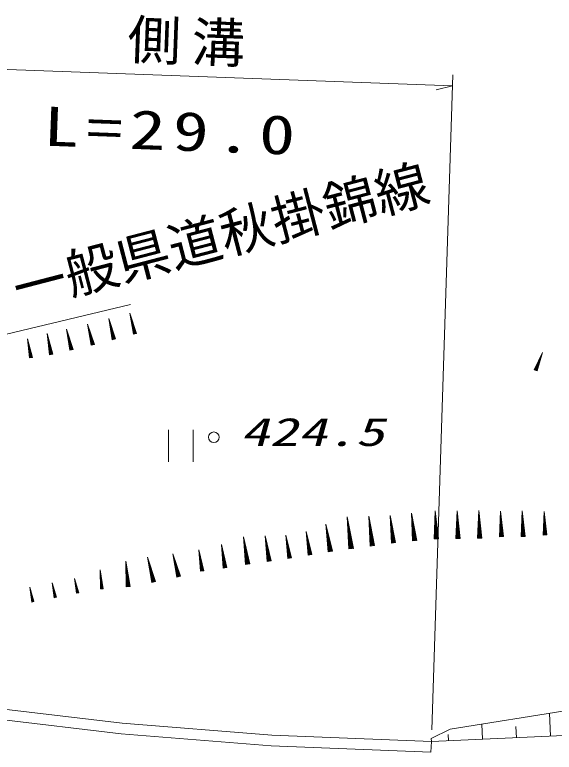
# Model space of a CAD drawing. Units: millimetres, scale not verified. Extents: x -25524 to 614476, y -203743 to 156257.
# Drawn here: x 379714 to 404962, y 64170 to 98703 of the extents above; entities that cross this region are included whole.
import ezdxf
from ezdxf.enums import TextEntityAlignment as Align

# ---------------------------------------------------------------- set-up
doc = ezdxf.new("R2010")
doc.units = ezdxf.units.MM
doc.header["$LTSCALE"] = 1000
doc.layers.add('S-BGD', color=1, linetype='Continuous', lineweight=13)
doc.layers.add('S-BGD-HTXT', color=6, linetype='Continuous', lineweight=13)
doc.styles.add('ＭＳ ゴシック', font='')
doc.styles.get('ＭＳ ゴシック').set_extended_font_data('MS Gothic')

# ---------------------------------------------------------------- blocks, each defined once
blk = doc.blocks.new('BUHIN384')
at = {"layer": 'S-BGD'}
for p, q in [((117, -468), (-98, 390)), ((-62, 165), (98, -473)), ((-23, 175), (136, -463)), ((83, -477), (-19, -67)), ((14, -293), (61, -482)), ((156, -458), (53, -49)), ((128, -264), (175, -454))]:
    blk.add_line(p, q, dxfattribs=at)
blk.add_lwpolyline([(196, -466), (-121, 485), (46, -504)], close=True, dxfattribs=at)
blk = doc.blocks.new('BUHIN386')
at = {"layer": 'S-BGD'}
for p, q in [((77, -427), (-64, 356)), ((-46, 152), (59, -431)), ((-10, 158), (95, -424)), ((46, -433), (-21, -59)), ((-5, -264), (26, -437)), ((113, -421), (45, -47)), ((99, -245), (130, -418))]:
    blk.add_line(p, q, dxfattribs=at)
blk.add_lwpolyline([(149, -430), (-80, 443), (11, -455)], close=True, dxfattribs=at)
blk = doc.blocks.new('BUHIN492')
at = {"layer": 'S-BGD'}
for p, q in [((17, -530), (-14, 443)), ((-28, 192), (-5, -531)), ((16, 193), (39, -530)), ((-53, -318), (-46, -533)), ((-21, -532), (-36, -67)), ((61, -529), (46, -65)), ((76, -314), (83, -528))]:
    blk.add_line(p, q, dxfattribs=at)
blk.add_lwpolyline([(103, -547), (-18, 550), (-67, -552)], close=True, dxfattribs=at)
blk = doc.blocks.new('BUHIN493')
at = {"layer": 'S-BGD'}
for p, q in [((20, -579), (-16, 483)), ((-31, 209), (-4, -579)), ((17, 211), (44, -578)), ((-22, -580), (-40, -73)), ((68, -577), (50, -70)), ((84, -342), (92, -576)), ((-57, -347), (-49, -581))]:
    blk.add_line(p, q, dxfattribs=at)
blk.add_lwpolyline([(113, -596), (-20, 600), (-73, -603)], close=True, dxfattribs=at)
blk = doc.blocks.new('BUHIN494')
at = {"layer": 'S-BGD'}
for p, q in [((21, -627), (-18, 523)), ((-34, 226), (-5, -628)), ((18, 228), (47, -626)), ((-24, -628), (-43, -79)), ((73, -625), (55, -76)), ((-62, -376), (-53, -629)), ((91, -371), (99, -624))]:
    blk.add_line(p, q, dxfattribs=at)
blk.add_lwpolyline([(123, -646), (-22, 650), (-79, -653)], close=True, dxfattribs=at)
blk = doc.blocks.new('BUHIN495')
at = {"layer": 'S-BGD'}
for p, q in [((76, -623), (-63, 519)), ((-53, 223), (50, -626)), ((-2, 229), (102, -620)), ((31, -628), (-36, -83)), ((127, -616), (61, -71)), ((-29, -380), (2, -632)), ((123, -362), (153, -613))]:
    blk.add_line(p, q, dxfattribs=at)
blk.add_lwpolyline([(179, -633), (-79, 645), (-21, -657)], close=True, dxfattribs=at)
blk = doc.blocks.new('BUHIN499')
at = {"layer": 'S-BGD'}
for p, q in [((84, -524), (-70, 437)), ((-52, 187), (62, -528)), ((-9, 194), (106, -521)), ((46, -530), (-28, -71)), ((-13, -322), (21, -534)), ((127, -517), (54, -58)), ((115, -302), (149, -514))]:
    blk.add_line(p, q, dxfattribs=at)
blk.add_lwpolyline([(171, -530), (-87, 543), (3, -557)], close=True, dxfattribs=at)
blk = doc.blocks.new('BUHIN508')
at = {"layer": 'S-BGD'}
for p, q in [((69, -331), (-58, 276)), ((-39, 117), (56, -333)), ((-11, 123), (83, -328)), ((45, -336), (-15, -46)), ((2, -205), (30, -339)), ((97, -325), (36, -35)), ((82, -188), (110, -322))]:
    blk.add_line(p, q, dxfattribs=at)
blk.add_lwpolyline([(125, -331), (-72, 343), (19, -354)], close=True, dxfattribs=at)
blk = doc.blocks.new('BUHIN803')
at = {"layer": 'S-BGD'}
blk.add_circle((0, 0), 249, dxfattribs=at)
blk = doc.blocks.new('BUHIN809')
at = {"layer": 'S-BGD'}
for p, q in [((-578, 750), (-578, -750)), ((574, -750), (574, 750))]:
    blk.add_line(p, q, dxfattribs=at)

msp = doc.modelspace()

# ---------------------------------------------------------------- linework, layer by layer
at = {"layer": 'S-BGD'}
for p, q in [((377665, 83341), (385138, 85143)), ((381409, 82808), (381252, 83679)), ((381272, 83451), (381389, 82804)), ((381312, 83459), (381429, 82811)), ((381448, 82815), (381373, 83231)), ((381374, 82802), (381299, 83218)), ((381318, 82990), (381352, 82798)), ((381433, 83010), (381468, 82819)), ((404290, 82625), (404080, 82072)), ((404097, 82066), (404380, 82810)), ((404324, 82613), (404114, 82059)), ((404111, 82248), (404049, 82084)), ((404068, 82077), (404203, 82432)), ((404131, 82053), (404266, 82408)), ((404210, 82211), (404148, 82047)), ((395454, 73730), (395293, 75048)), ((396445, 73863), (396295, 75093)), ((394479, 73593), (394298, 74729)), ((395305, 74705), (395424, 73726)), ((395364, 74712), (395484, 73733)), ((396306, 74773), (396417, 73859)), ((396361, 74780), (396473, 73866)), ((394319, 74433), (394454, 73589)), ((394370, 74441), (394505, 73597)), ((395402, 73723), (395325, 74353)), ((395513, 73737), (395437, 74366)), ((396396, 73857), (396325, 74444)), ((396501, 73870), (396429, 74457)), ((390605, 72992), (390432, 74130)), ((391615, 73134), (391447, 74183)), ((391467, 73910), (391591, 73130)), ((391514, 73917), (391639, 73138)), ((394434, 73586), (394348, 74129)), ((394531, 73602), (394444, 74144)), ((395333, 74010), (395368, 73719)), ((395508, 74031), (395543, 73741)), ((396332, 74124), (396365, 73853)), ((396495, 74144), (396528, 73873)), ((389546, 72824), (389399, 73786)), ((390451, 73834), (390579, 72988)), ((390502, 73841), (390631, 72996)), ((391573, 73128), (391493, 73628)), ((391662, 73142), (391582, 73642)), ((394366, 73832), (394406, 73582)), ((394516, 73856), (394556, 73606)), ((387380, 72410), (387141, 73353)), ((388483, 72675), (388350, 73550)), ((388365, 73322), (388464, 72672)), ((388404, 73328), (388503, 72678)), ((389415, 73536), (389524, 72821)), ((389508, 72818), (389438, 73278)), ((389459, 73542), (389567, 72827)), ((389589, 72831), (389519, 73290)), ((390560, 72986), (390477, 73529)), ((390493, 73232), (390531, 72981)), ((390656, 73000), (390574, 73543)), ((390644, 73255), (390682, 73004)), ((391510, 73354), (391547, 73123)), ((391649, 73377), (391686, 73146)), ((385023, 71944), (384925, 73001)), ((386212, 72156), (385952, 73186)), ((385996, 72915), (386189, 72150)), ((386042, 72927), (386235, 72162)), ((387181, 73105), (387359, 72404)), ((387224, 73116), (387401, 72415)), ((387423, 72420), (387309, 72871)), ((388449, 72669), (388385, 73087)), ((388523, 72681), (388459, 73098)), ((388513, 72876), (388543, 72684)), ((389451, 73027), (389483, 72815)), ((389579, 73046), (389611, 72834)), ((383788, 71837), (383714, 72630)), ((384926, 72727), (384999, 71941)), ((384974, 72732), (385047, 71946)), ((386171, 72146), (386047, 72637)), ((386259, 72168), (386134, 72659)), ((387343, 72400), (387229, 72851)), ((387266, 72602), (387319, 72394)), ((387391, 72634), (387444, 72426)), ((388397, 72859), (388427, 72666)), ((383715, 72425), (383770, 71836)), ((383756, 71834), (383721, 72213)), ((383751, 72428), (383806, 71839)), ((383824, 71841), (383788, 72219)), ((384981, 71940), (384934, 72445)), ((385071, 71948), (385024, 72453)), ((385073, 72183), (385095, 71950)), ((386088, 72366), (386145, 72139)), ((386225, 72401), (386282, 72174)), ((383720, 72007), (383736, 71832)), ((383825, 72017), (383841, 71842)), ((384932, 72170), (384954, 71937)), ((375529, 66620), (384740, 65531)), ((400098, 65247), (408461, 66597)), ((375465, 66124), (384690, 65034)), ((404782, 64921), (404733, 65995)), ((384740, 65531), (391747, 64964)), ((401599, 64777), (401567, 65484)), ((403190, 64849), (403166, 65383)), ((384690, 65034), (391717, 64465)), ((391747, 64964), (399212, 64670)), ((399198, 64820), (400098, 65247)), ((399212, 64670), (408760, 65100)), ((400007, 64705), (399994, 64998)), ((399192, 64170), (399212, 64670)), ((399212, 64670), (399198, 64820)), ((391717, 64465), (399192, 64170))]:
    msp.add_line(p, q, dxfattribs=at)
for points in [[(381488, 82804), (381234, 83775), (381336, 82777)], [(404157, 82026), (404411, 82892), (404026, 82076)], [(395572, 73718), (395276, 75193), (395342, 73690)], [(396556, 73852), (396279, 75228), (396340, 73825)], [(394582, 73587), (394278, 74855), (394383, 73555)], [(390708, 72985), (390413, 74255), (390509, 72955)], [(391710, 73128), (391429, 74298), (391526, 73099)], [(388563, 72669), (388336, 73646), (388409, 72646)], [(389633, 72818), (389383, 73893), (389464, 72792)], [(386307, 72158), (385923, 73299), (386127, 72113)], [(387467, 72412), (387115, 73457), (387302, 72370)], [(385117, 71931), (384914, 73118), (384932, 71914)], [(383859, 71828), (383706, 72718), (383720, 71815)]]:
    msp.add_lwpolyline(points, close=True, dxfattribs=at)
at = {"layer": 'S-BGD-HTXT'}
for p, q in [((375552, 96281), (400199, 95377)), ((399229, 65221), (400215, 95884)), ((400199, 95377), (399441, 95189))]:
    msp.add_line(p, q, dxfattribs=at)

# ---------------------------------------------------------------- block references
for name, p in [('BUHIN384', (385219, 84248)), ('BUHIN384', (384231, 83992)), ('BUHIN384', (382253, 83494)), ('BUHIN384', (383244, 83736)), ('BUHIN386', (380388, 83087)), ('BUHIN809', (387488, 78517)), ('BUHIN803', (389028, 78920)), ('BUHIN495', (398355, 74725)), ('BUHIN494', (399416, 74817)), ('BUHIN494', (400434, 74832)), ('BUHIN494', (401452, 74847)), ('BUHIN493', (402470, 74862)), ('BUHIN493', (403488, 74876)), ('BUHIN492', (404507, 74894)), ('BUHIN495', (397360, 74618)), ('BUHIN499', (392488, 73797)), ('BUHIN499', (393441, 73963)), ('BUHIN508', (382582, 71966)), ('BUHIN508', (380489, 71554)), ('BUHIN508', (381537, 71755))]:
    msp.add_blockref(name, p)

# ---------------------------------------------------------------- texts
at = {"layer": 'S-BGD', "style": 'ＭＳ ゴシック'}
msp.add_text('一般県道秋掛錦線', height=1833, rotation=14.6, dxfattribs=at).set_placement((380041, 84401), align=Align.BOTTOM_LEFT)
at = {"layer": 'S-BGD', "style": 'ＭＳ ゴシック', "oblique": 15, "width": 1.5}
msp.add_text('424.5', height=1320, dxfattribs=at).set_placement((390286, 78113), align=Align.BOTTOM_LEFT)
at = {"layer": 'S-BGD-HTXT', "char_height": 1833, "attachment_point": 7, "rotation": 357.9, "style": 'ＭＳ ゴシック'}
for s, insert in [('\\T1.2;側溝', (384958, 96436)), ('\\T1.2;\\W1.35;L=29.0', (381024, 92548))]:
    msp.add_mtext(s, dxfattribs=dict(at, insert=insert))

doc.saveas('drawing.dxf')
